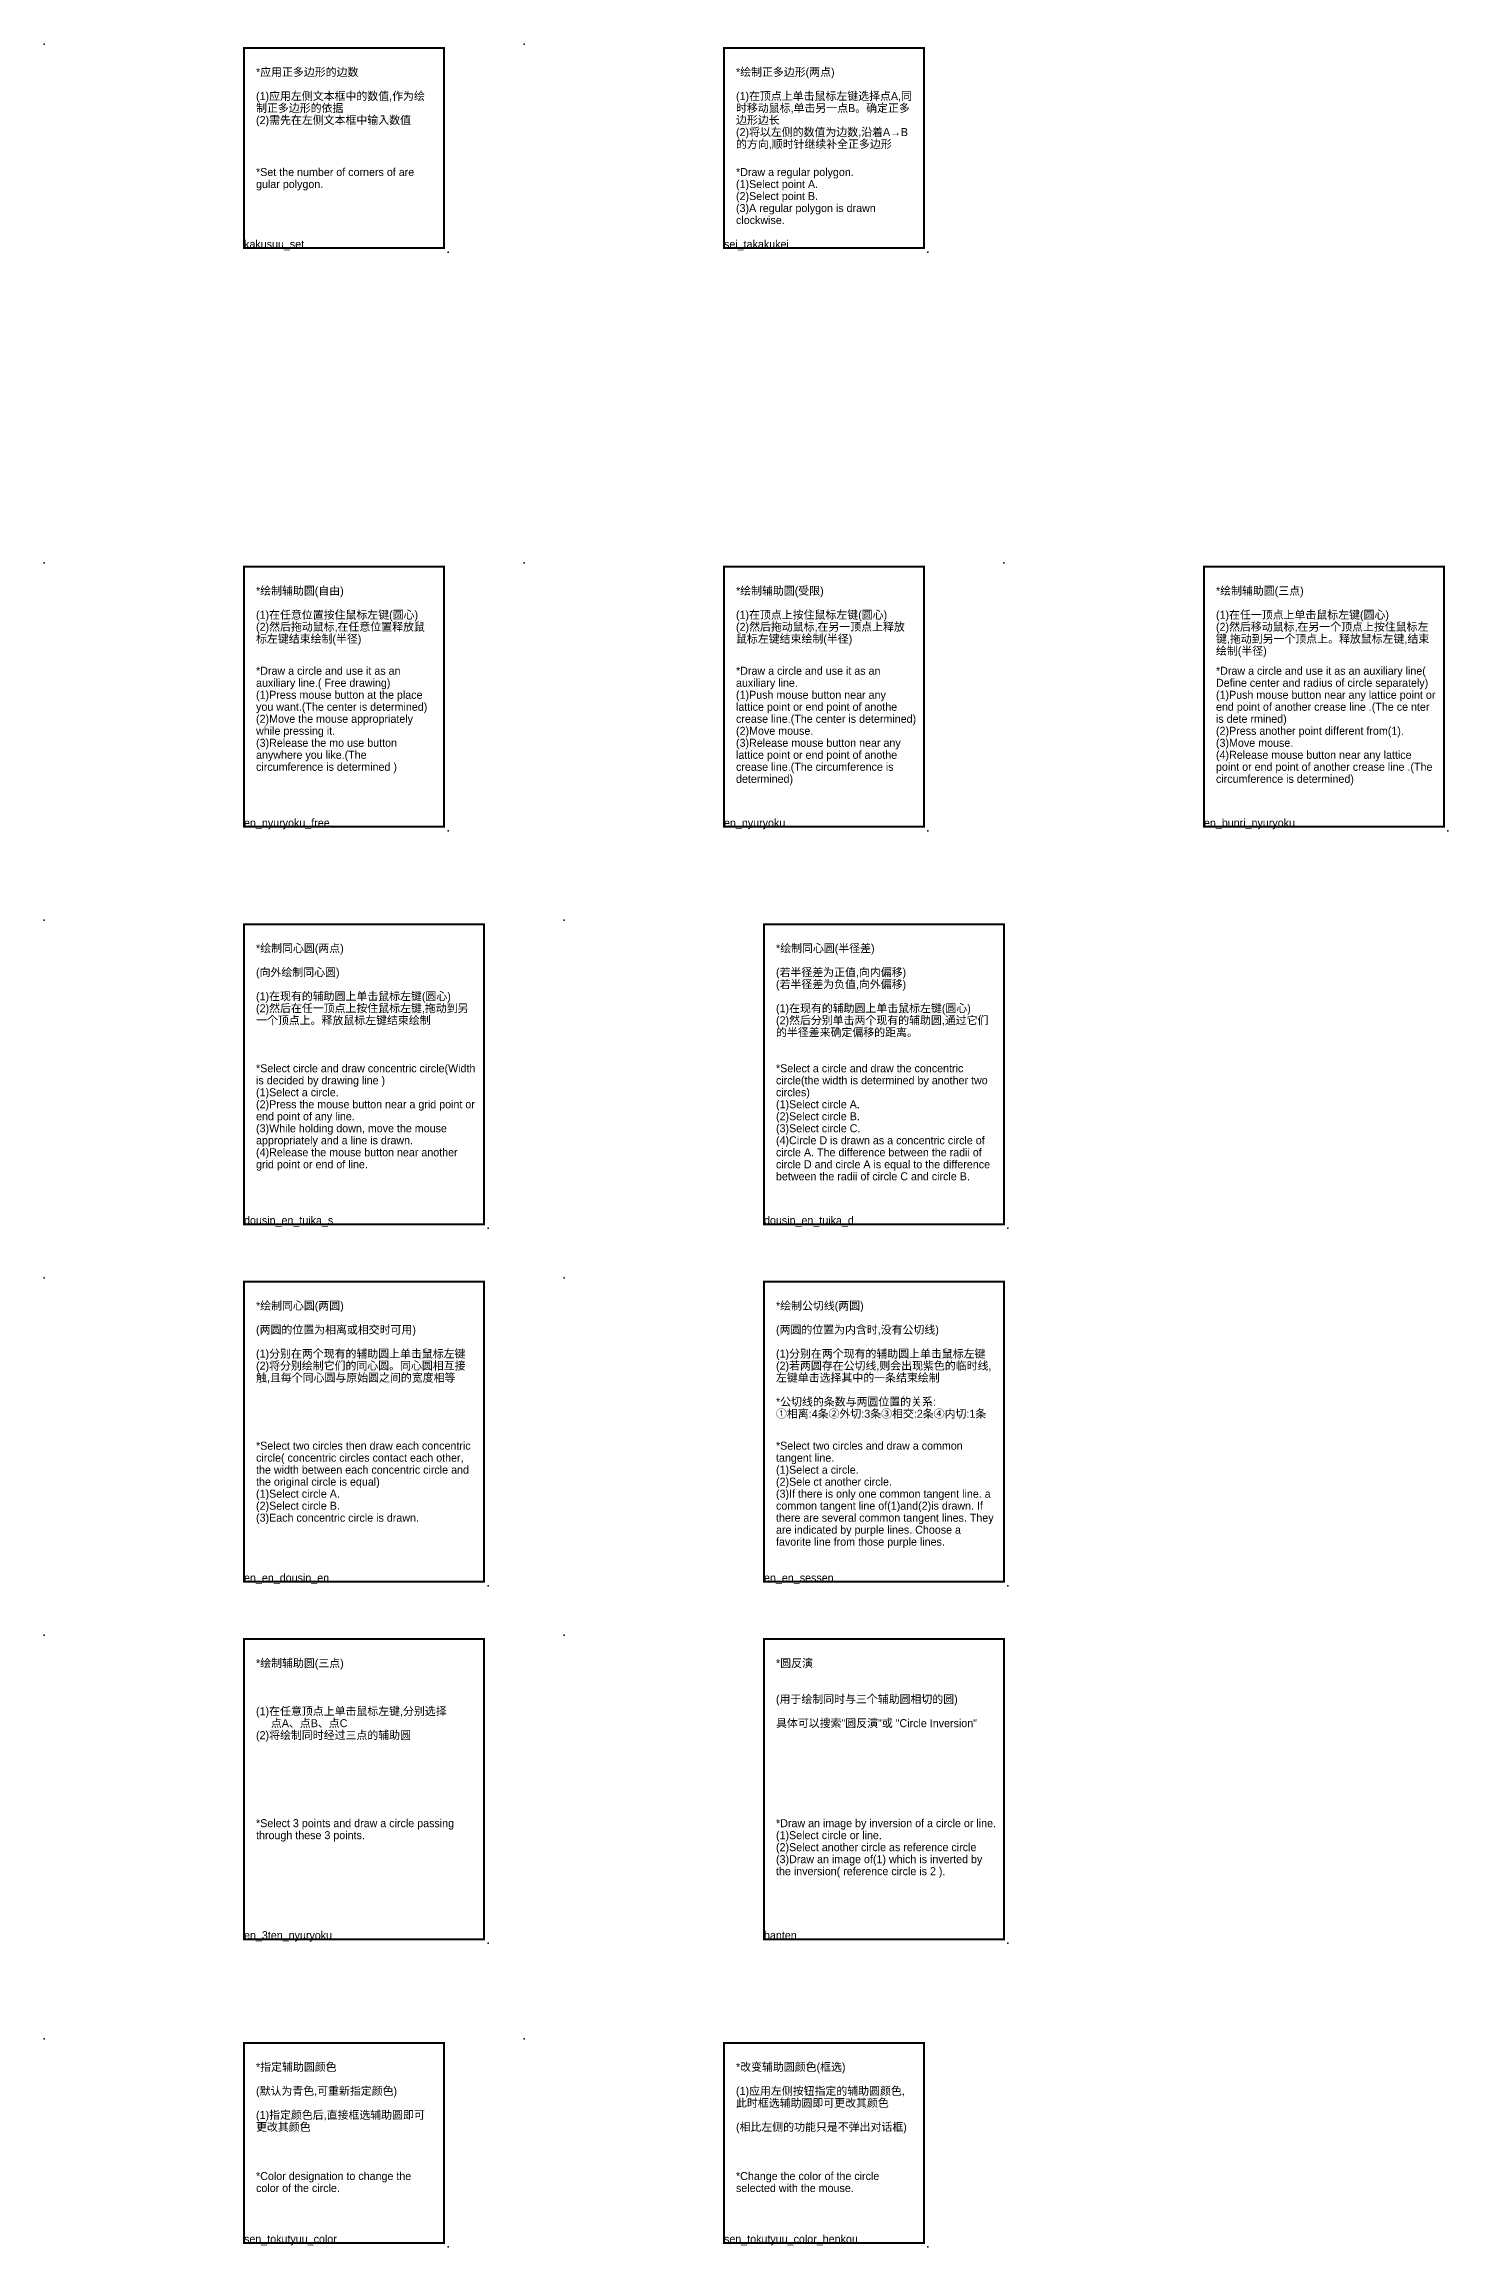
# Model space of a CAD drawing. Header units: millimetres. Extents: x -1842 to 3667, y -2745 to 2263.
# Drawn here: x 2271 to 2622, y -2745 to -2195 of the extents above; entities that cross this region are included whole.
import ezdxf

# ---------------------------------------------------------------- set-up
doc = ezdxf.new("R2010")
doc.units = ezdxf.units.MM
doc.header["$LTSCALE"] = 1000
doc.layers.add('1-中文', color=7, linetype='Continuous', lineweight=25)
doc.layers.add('2-英文', color=250, linetype='Continuous', lineweight=25)
doc.layers.add('3-图名', color=6, linetype='Continuous', plot=False, transparency=0.5)
doc.layers.add('4-图框', color=7, linetype='Continuous', true_color=0x81cde4)
doc.styles.add('kucha制图', font='')
doc.styles.get('kucha制图').set_extended_font_data('思源黑体 CN Regular')

# ---------------------------------------------------------------- blocks, each defined once
blk = doc.blocks.new('*U15')
at = {"color": 0, "const_width": 0.5}
blk.add_lwpolyline([(0, -50), (50, -50), (50, 0), (0, 0)], close=True, dxfattribs=at)
at = {"color": 8}
for p in [(-50, 1), (51, -51)]:
    blk.add_point(p, dxfattribs=at)
blk = doc.blocks.new('*U12')
at = {"color": 0, "const_width": 0.5}
blk.add_lwpolyline([(0, -65), (50, -65), (50, 0), (0, 0)], close=True, dxfattribs=at)
at = {"color": 8}
for p in [(-50, 1), (51, -66)]:
    blk.add_point(p, dxfattribs=at)
blk = doc.blocks.new('*U11')
at = {"color": 0, "const_width": 0.5}
blk.add_lwpolyline([(0, -65), (60, -65), (60, 0), (0, 0)], close=True, dxfattribs=at)
at = {"color": 8}
for p in [(-50, 1), (61, -66)]:
    blk.add_point(p, dxfattribs=at)
blk = doc.blocks.new('*U16')
at = {"color": 0, "const_width": 0.5}
blk.add_lwpolyline([(0, -75), (60, -75), (60, 0), (0, 0)], close=True, dxfattribs=at)
at = {"color": 8}
for p in [(-50, 1), (61, -76)]:
    blk.add_point(p, dxfattribs=at)
blk = doc.blocks.new('图名')
at = {"layer": '3-图名', "ltscale": 8, "style": 'kucha制图', "flags": 8}
blk.add_attdef('图名', (0, 0), '', height=2, dxfattribs=at)

msp = doc.modelspace()

# ---------------------------------------------------------------- block references
at = {"layer": '3-图名'}
ref = msp.add_blockref('图名', (2320.63, -2245.68), dxfattribs=at)
ref.add_attrib('图名', 'kakusuu_set', (2320.63, -2245.68), dxfattribs={"ltscale": 8, "height": 2, "style": 'kucha制图'})
ref = msp.add_blockref('图名', (2440.63, -2245.68), dxfattribs=at)
ref.add_attrib('图名', 'sei_takakukei', (2440.63, -2245.68), dxfattribs={"ltscale": 8, "height": 2, "style": 'kucha制图'})
ref = msp.add_blockref('图名', (2320.63, -2390.35), dxfattribs=at)
ref.add_attrib('图名', 'en_nyuryoku_free', (2320.63, -2390.35), dxfattribs={"ltscale": 8, "height": 2, "style": 'kucha制图'})
ref = msp.add_blockref('图名', (2440.63, -2390.35), dxfattribs=at)
ref.add_attrib('图名', 'en_nyuryoku', (2440.63, -2390.35), dxfattribs={"ltscale": 8, "height": 2, "style": 'kucha制图'})
ref = msp.add_blockref('图名', (2560.63, -2390.35), dxfattribs=at)
ref.add_attrib('图名', 'en_bunri_nyuryoku', (2560.63, -2390.35), dxfattribs={"ltscale": 8, "height": 2, "style": 'kucha制图'})
ref = msp.add_blockref('图名', (2320.63, -2489.71), dxfattribs=at)
ref.add_attrib('图名', 'dousin_en_tuika_s', (2320.63, -2489.71), dxfattribs={"ltscale": 8, "height": 2, "style": 'kucha制图'})
ref = msp.add_blockref('图名', (2450.63, -2489.71), dxfattribs=at)
ref.add_attrib('图名', 'dousin_en_tuika_d', (2450.63, -2489.71), dxfattribs={"ltscale": 8, "height": 2, "style": 'kucha制图'})
ref = msp.add_blockref('图名', (2320.63, -2579.06), dxfattribs=at)
ref.add_attrib('图名', 'en_en_dousin_en', (2320.63, -2579.06), dxfattribs={"ltscale": 8, "height": 2, "style": 'kucha制图'})
ref = msp.add_blockref('图名', (2450.63, -2579.06), dxfattribs=at)
ref.add_attrib('图名', 'en_en_sessen', (2450.63, -2579.06), dxfattribs={"ltscale": 8, "height": 2, "style": 'kucha制图'})
ref = msp.add_blockref('图名', (2320.63, -2668.42), dxfattribs=at)
ref.add_attrib('图名', 'en_3ten_nyuryoku', (2320.63, -2668.42), dxfattribs={"ltscale": 8, "height": 2, "style": 'kucha制图'})
ref = msp.add_blockref('图名', (2450.63, -2668.42), dxfattribs=at)
ref.add_attrib('图名', 'hanten', (2450.63, -2668.42), dxfattribs={"ltscale": 8, "height": 2, "style": 'kucha制图'})
ref = msp.add_blockref('图名', (2320.63, -2744.35), dxfattribs=at)
ref.add_attrib('图名', 'sen_tokutyuu_color', (2320.63, -2744.35), dxfattribs={"ltscale": 8, "height": 2, "style": 'kucha制图'})
ref = msp.add_blockref('图名', (2440.63, -2744.35), dxfattribs=at)
ref.add_attrib('图名', 'sen_tokutyuu_color_henkou', (2440.63, -2744.35), dxfattribs={"ltscale": 8, "height": 2, "style": 'kucha制图'})
at = {"layer": '4-图框'}
for name, p in [('*U15', (2320.63, -2195.68)), ('*U15', (2440.63, -2195.68)), ('*U12', (2320.63, -2325.35)), ('*U12', (2440.63, -2325.35)), ('*U11', (2560.63, -2325.35)), ('*U16', (2320.63, -2414.71)), ('*U16', (2450.63, -2414.71)), ('*U16', (2320.63, -2504.06)), ('*U16', (2450.63, -2504.06)), ('*U16', (2320.63, -2593.42)), ('*U16', (2450.63, -2593.42)), ('*U15', (2320.63, -2694.35)), ('*U15', (2440.63, -2694.35))]:
    msp.add_blockref(name, p, dxfattribs=at)

# ---------------------------------------------------------------- texts
at = {"layer": '1-中文', "char_height": 2, "attachment_point": 1, "line_spacing_factor": 0.9, "style": 'kucha制图'}
for s, width, insert in [('*应用正多边形的边数\\P\\P(1)应用左侧文本框中的数值,作为绘制正多边形的依据\\P(2)需先在左侧文本框中输入数值', 44, (2323.63, -2200.68)), ('*绘制正多边形(两点)\\P\\P(1)在顶点上单击鼠标左键选择点A,同时移动鼠标,单击另一点B。确定正多边形边长\\P(2)将以左侧的数值为边数,沿着A→B的方向,顺时针继续补全正多边形', 44, (2443.63, -2200.68)), ('*绘制辅助圆(自由)\\P\\P(1)在任意位置按住鼠标左键(圆心)\\P(2)然后拖动鼠标,在任意位置释放鼠标左键结束绘制(半径)', 44, (2323.63, -2330.35)), ('*绘制辅助圆(受限)\\P\\P(1)在顶点上按住鼠标左键(圆心)\\P(2)然后拖动鼠标,在另一顶点上释放鼠标左键结束绘制(半径)', 44, (2443.63, -2330.35)), ('*绘制辅助圆(三点)\\P\\P(1)在任一顶点上单击鼠标左键(圆心)\\P(2)然后移动鼠标,在另一个顶点上按住鼠标左键,拖动到另一个顶点上。释放鼠标左键,结束绘制(半径)', 54, (2563.63, -2330.35)), ('*绘制同心圆(两点)\\P\\P(向外绘制同心圆)\\P\\P(1)在现有的辅助圆上单击鼠标左键(圆心)\\P(2)然后在任一顶点上按住鼠标左键,拖动到另一个顶点上。释放鼠标左键结束绘制', 54, (2323.63, -2419.71)), ('*绘制同心圆(半径差)\\P\\P(若半径差为正值,向内偏移)\\P(若半径差为负值,向外偏移)\\P\\P(1)在现有的辅助圆上单击鼠标左键(圆心)\\P(2)然后分别单击两个现有的辅助圆,通过它们的半径差来确定偏移的距离。', 54, (2453.63, -2419.71)), ('*绘制同心圆(两圆)\\P\\P(两圆的位置为相离或相交时可用)\\P\\P(1)分别在两个现有的辅助圆上单击鼠标左键(2)将分别绘制它们的同心圆。同心圆相互接触,且每个同心圆与原始圆之间的宽度相等', 54, (2323.63, -2509.06)), ('*绘制公切线(两圆)\\P\\P(两圆的位置为内含时,没有公切线)\\P\\P(1)分别在两个现有的辅助圆上单击鼠标左键(2)若两圆存在公切线,则会出现紫色的临时线,左键单击选择其中的一条结束绘制\\P\\P*公切线的条数与两圆位置的关系:\\P①相离:4条②外切:3条③相交:2条④内切:1条 ', 54, (2453.63, -2509.06)), ('*绘制辅助圆(三点)\\P\\P\\P\\P(1)在任意顶点上单击鼠标左键,分别选择\\P     点A、点B、点C\\P(2)将绘制同时经过三点的辅助圆', 54, (2323.63, -2598.42)), ('*圆反演\\P\\P\\P(用于绘制同时与三个辅助圆相切的圆)\\P\\P具体可以搜索"圆反演"或 "Circle Inversion"', 54, (2453.63, -2598.42)), ('*指定辅助圆颜色\\P\\P(默认为青色,可重新指定颜色)\\P\\P(1)指定颜色后,直接框选辅助圆即可更改其颜色', 44, (2323.63, -2699.35)), ('*改变辅助圆颜色(框选)\\P\\P(1)应用左侧按钮指定的辅助圆颜色,此时框选辅助圆即可更改其颜色\\P\\P(相比左侧的功能只是不弹出对话框)', 44, (2443.63, -2699.35))]:
    msp.add_mtext_dynamic_manual_height_columns(s, width=width, gutter_width=12.5, heights=[0], dxfattribs=dict(at, insert=insert))
at = {"layer": '2-英文', "char_height": 2, "attachment_point": 1, "line_spacing_factor": 0.9, "style": 'kucha制图'}
for s, width, insert in [('*Set the number of corners of are gular polygon.', 44, (2323.63, -2225.68)), ('*Draw a regular polygon.\\P(1)Select point A.\\P(2)Select point B.\\P(3)A regular polygon is drawn clockwise.', 44, (2443.63, -2225.68)), ('*Draw a circle and use it as an auxiliary line.( Free drawing)\\P(1)Press mouse button at the place you want.(The center is determined)\\P(2)Move the mouse appropriately while pressing it.\\P(3)Release the mo use button anywhere you like.(The circumference is determined )', 45, (2323.63, -2350.35)), ('*Draw a circle and use it as an auxiliary line.\\P(1)Push mouse button near any lattice point or end point of anothe crease line.(The center is determined)\\P(2)Move mouse.\\P(3)Release mouse button near any lattice point or end point of anothe crease line.(The circumference is determined)', 45, (2443.63, -2350.35)), ('*Draw a circle and use it as an auxiliary line( Define center and radius of circle separately)\\P(1)Push mouse button near any lattice point or end point of another crease line .(The ce nter is dete rmined)\\P(2)Press another point different from(1).\\P(3)Move mouse.\\P(4)Release mouse button near any lattice point or end point of another crease line .(The circumference is determined)', 55, (2563.63, -2350.35)), ('*Select circle and draw concentric circle(Width is decided by drawing line )\\P(1)Select a circle.\\P(2)Press the mouse button near a grid point or end point of any line.\\P(3)While holding down, move the mouse appropriately and a line is drawn.\\P(4)Release the mouse button near another grid point or end of line.', 55, (2323.63, -2449.71)), ('*Select a circle and draw the concentric circle(the width is determined by another two circles)\\P(1)Select circle A.\\P(2)Select circle B.\\P(3)Select circle C.\\P(4)Circle D is drawn as a concentric circle of circle A. The difference between the radii of circle D and circle A is equal to the difference between the radii of circle C and circle B.', 55, (2453.63, -2449.71)), ('*Select two circles then draw each concentric circle( concentric circles contact each other, the width between each concentric circle and the original circle is equal)\\P(1)Select circle A.\\P(2)Select circle B.\\P(3)Each concentric circle is drawn.', 55, (2323.63, -2544.06)), ('*Select two circles and draw a common tangent line.\\P(1)Select a circle.\\P(2)Sele ct another circle.\\P(3)If there is only one common tangent line. a common tangent line of(1)and(2)is drawn. If there are several common tangent lines. They are indicated by purple lines. Choose a favorite line from those purple lines.', 55, (2453.63, -2544.06)), ('*Select 3 points and draw a circle passing through these 3 points.', 55, (2323.63, -2638.42)), ('*Draw an image by inversion of a circle or line.\\P(1)Select circle or line.\\P(2)Select another circle as reference circle\\P(3)Draw an image of(1) which is inverted by the inversion( reference circle is 2 ).', 55, (2453.63, -2638.42)), ('*Color designation to change the color of the circle.', 44, (2323.63, -2726.62)), ('*Change the color of the circle selected with the mouse.', 44, (2443.63, -2726.62))]:
    msp.add_mtext_dynamic_manual_height_columns(s, width=width, gutter_width=12.5, heights=[0], dxfattribs=dict(at, insert=insert))

doc.saveas('drawing.dxf')
